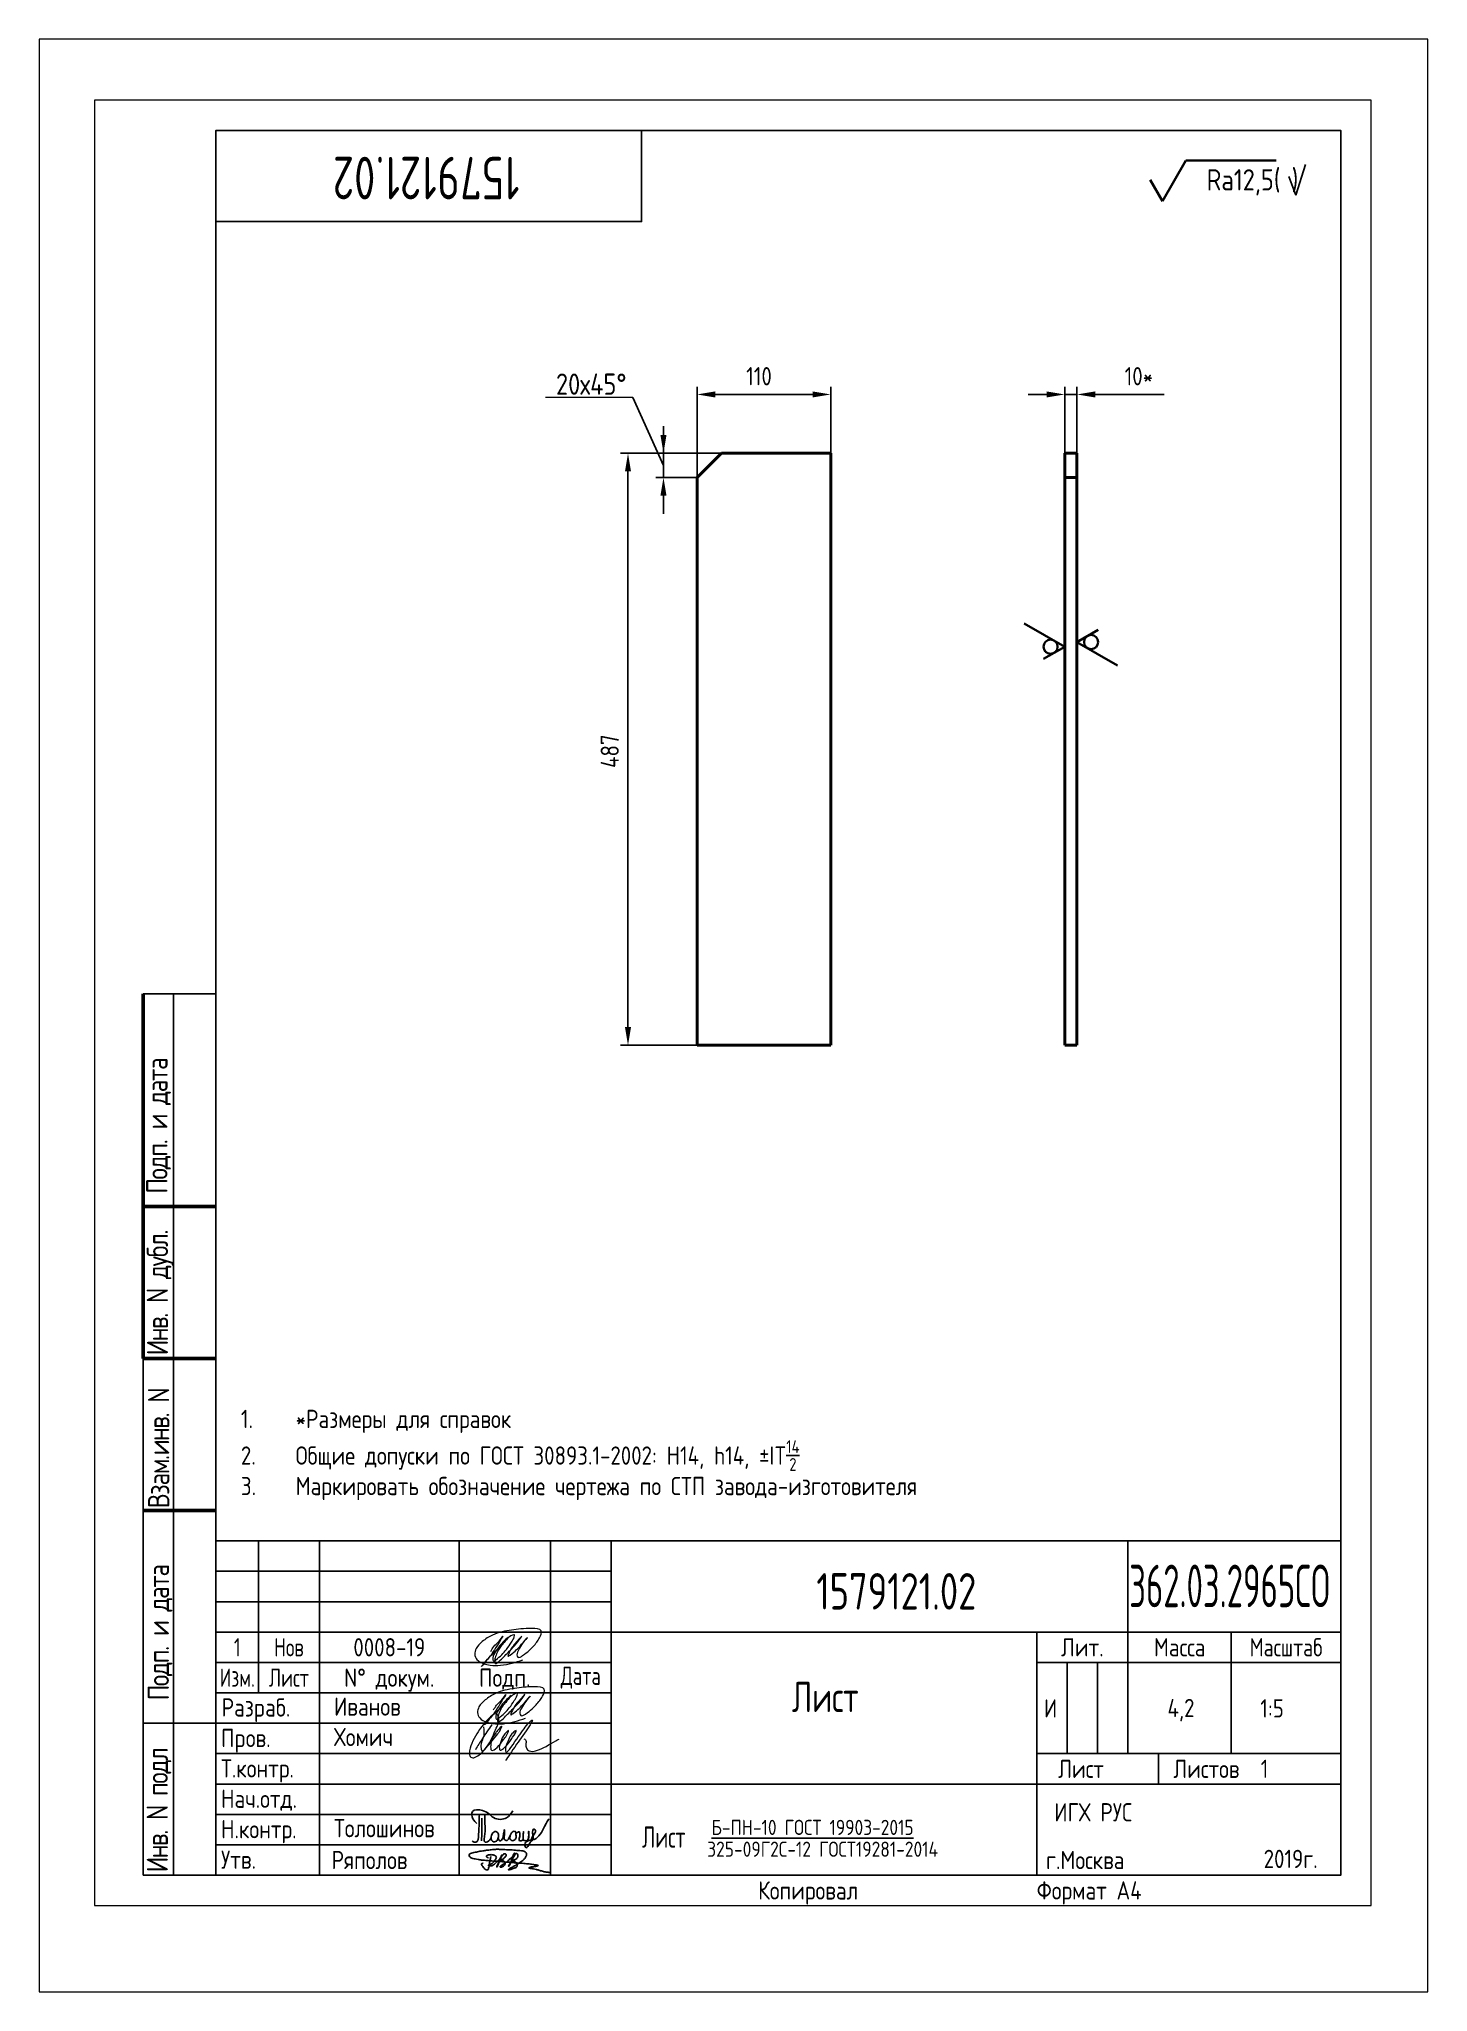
# Paper-space layout 'Лист1' of a CAD drawing. Header units: millimetres. Extents: x -10 to 218, y -15 to 306.
# The model-space entities are those that its viewports show. They can reach past a viewport. Long polylines and large blocks are cut down to what shows.
import ezdxf
from ezdxf.enums import TextEntityAlignment as Align

# ---------------------------------------------------------------- set-up
doc = ezdxf.new("R2010")
doc.units = ezdxf.units.MM
doc.header["$LTSCALE"] = 5
doc.layers.add('Bord', color=1, linetype='Continuous')
doc.layers.add('Dim', color=7, linetype='Continuous')
for name, color, linetype, lineweight in [('Con', 6, 'Continuous', 40), ('Textb', 3, 'Continuous', 25), ('Основные', 5, 'Continuous', 40), ('Подписи', 1, 'Continuous', 25), ('Эскизная геометрия (ГОСТ)', 3, 'Continuous', 15)]:
    doc.layers.add(name, color=color, linetype=linetype, lineweight=lineweight)
doc.layers.add('Text', color=3, linetype='Continuous', lineweight=18, true_color=0x00ff00)
doc.styles.add('Style1', font='romans.shx', dxfattribs={"width": 0.8})
doc.dimstyles.new('Lin_5', dxfattribs={"dimscale": 5, "dimtxt": 3, "dimasz": 3, "dimexe": 1.25, "dimexo": 0, "dimgap": 1.5, "dimtad": 1, "dimdec": 1, "dimtxsty": 'Style1', "dimcen": 2.5, "dimclrt": 3, "dimadec": 0, "dimazin": 0, "dimtfac": 1, "dimtdec": 1, "dimtmove": 0, "dimatfit": 3, "dimldrblk": 'DOT', "dimfxl": 1, "dimarcsym": 0})

# ---------------------------------------------------------------- blocks, each defined once
blk = doc.blocks.new('A$C4F4A4F5D')
at = {"layer": 'Основные', "lineweight": 25}
for points, knots in [([(0.76, 2.84), (0.53, 3.07), (0.02, 3.58), (-0.25, 5.26), (1.65, 5.12), (2.72, 4.57), (3.71, 3.46), (5.71, 3.44), (6.39, 4.52), (6.67, 4.97)], [0, 0, 0, 0, 0.995549, 2.196439, 3.853213, 4.970011, 6.02292, 8.170898, 9.705386, 9.705386, 9.705386, 9.705386]), ([(1.19, 4.34), (1.17, 3.4), (1.13, 2.06), (0.98, -0.44), (0.2, -0.16), (0.03, -0.03), (0, 0)], [0, 0, 0, 0, 3.274293, 4.654149, 5.171803, 5.30168, 5.30168, 5.30168, 5.30168]), ([(1.58, 3.74), (1.58, 3.25), (1.58, 2.32), (1.61, 1.07), (1.55, 0.31), (1.53, 0)], [0, 0, 0, 0, 1.453969, 2.804084, 3.740223, 3.740223, 3.740223, 3.740223]), ([(2.1, 4.21), (2.1, 3.72), (2.08, 2.67), (2.22, 1.45), (1.71, -0.56), (3.23, 0.14), (3.06, 1.09), (3.85, 1.74), (4.43, 1.17), (4.31, 0.54), (4.11, -0.15), (3.33, -0.21), (3.11, 0.28), (3.13, 0.53), (3.14, 0.66)], [0, 0, 0, 0, 1.402041, 3.063923, 4.415037, 5.298701, 6.374637, 7.087927, 7.603499, 8.330482, 8.911132, 9.613125, 9.996533, 10.366919, 10.366919, 10.366919, 10.366919]), ([(7.18, 1.27), (7.27, 1.3), (7.44, 1.37), (7.78, 1.56), (7.87, 1.06), (7.83, 0.71), (7.66, -0.05), (8.07, 0.01), (8.43, 0.12), (8.39, 0.68), (8.46, 1.9), (8.39, 0.94), (8.43, 0.6), (8.37, 0.05), (8.74, 0.07), (9.11, -0.03), (9.26, 0.49), (9.33, 0.95), (9.27, 1.34), (9.32, 1.77), (9.28, 0.91), (9.34, 0.6), (9.2, 0.14), (9.65, -0.01), (9.83, 0.61), (10.14, 1.03), (10.6, 1.72), (9.95, 2.11), (9.91, 1.23), (10.07, 0.69), (9.92, 0), (9.35, -0.37), (8.95, -1.56), (8.34, 0.07), (10.28, -0.02), (11.26, 1.1), (11.82, 2.15), (12.24, 3.04), (12.52, 3.46), (12.65, 3.65)], [0, 0, 0, 0, 0.305783, 0.619019, 0.796582, 1.5526, 2.082394, 2.34716, 2.5822, 3.136594, 4.040413, 4.363654, 5.267311, 5.441668, 5.78494, 6.114287, 6.466434, 7.104395, 7.620812, 7.679251, 8.272982, 8.692439, 9.1059, 9.338721, 9.784511, 10.568279, 11.297869, 11.566962, 12.285888, 12.851793, 13.545205, 14.102749, 15.055561, 15.671649, 17.422398, 18.699613, 20.16544, 20.963871, 21.66672, 21.66672, 21.66672, 21.66672]), ([(4.28, 0.44), (4.31, 0.37), (4.37, 0.25), (4.41, 0.06), (4.62, -0.05), (5, 0.18), (5.14, 0.84), (5.2, 1.3), (5.31, 2.06), (5.31, 1.17), (5.3, 0.78), (5.2, 0.26), (5.58, -0.01), (5.91, 0.16), (6.08, 0.5), (6.26, 0.9), (6.43, 1.31), (6.72, 1.59), (7.17, 1.58), (7.18, 1.05), (7.31, 0.57), (6.99, 0.02), (6.34, -0.02), (6.17, 0.51), (6.24, 0.79), (6.27, 0.92)], [0, 0, 0, 0, 0.247339, 0.413433, 0.559308, 0.874045, 1.558567, 2.392422, 2.645523, 3.22433, 3.719885, 4.231527, 4.573657, 4.879974, 5.190145, 5.704595, 6.19318, 6.529505, 6.863422, 7.269696, 7.83948, 8.395909, 8.926487, 9.378613, 9.791445, 9.791445, 9.791445, 9.791445])]:
    blk.add_open_spline(points, degree=3, knots=knots, dxfattribs=at)
blk = doc.blocks.new('*D30')
at = {"layer": 'Defpoints', "color": 0, "linetype": 'Continuous', "transparency": 16777216}
for p in [(2795.6, 1218.7), (2718.8, 731.7), (2775.6, 731.7)]:
    blk.add_point(p, dxfattribs=at)
at = {"layer": 'Dim', "color": 0, "linetype": 'Continuous', "lineweight": -2, "transparency": 16777216}
for p, q in [((2795.6, 1218.7), (2712.5, 1218.7)), ((2718.8, 1203.7), (2718.8, 746.7)), ((2775.6, 731.7), (2712.5, 731.7))]:
    blk.add_line(p, q, dxfattribs=at)
at = {"layer": 'Dim', "color": 0, "linetype": 'Continuous', "transparency": 16777216}
for points in [[(2716.3, 1203.7), (2721.3, 1203.7), (2718.8, 1218.7)], [(2716.3, 746.7), (2721.3, 746.7), (2718.8, 731.7)]]:
    blk.add_solid(points, dxfattribs=at)
at = {"layer": 'Dim', "color": 3, "linetype": 'Continuous', "lineweight": 25, "transparency": 16777216, "insert": (2696.3, 959.8), "char_height": 15, "attachment_point": 1, "rotation": 90, "style": 'Style1'}
blk.add_mtext('487', dxfattribs=at)
blk = doc.blocks.new('_Dot')
at = {"color": 0, "linetype": 'ByBlock', "lineweight": -2}
blk.add_line((-0.5, 0), (-1, 0), dxfattribs=at)
at = {"color": 0, "linetype": 'ByBlock', "const_width": 0.5}
blk.add_lwpolyline([(-0.25, 0, 1), (0.25, 0, 1)], format="xyb", close=True, dxfattribs=at)
blk = doc.blocks.new('*D31')
at = {"layer": 'Defpoints', "color": 0, "linetype": 'Continuous', "transparency": 16777216}
for p in [(2885.6, 1267), (2885.6, 1218.7), (2775.6, 1198.7)]:
    blk.add_point(p, dxfattribs=at)
at = {"layer": 'Dim', "color": 0, "linetype": 'Continuous', "lineweight": -2, "transparency": 16777216}
for p, q in [((2775.6, 1198.7), (2775.6, 1273.3)), ((2885.6, 1218.7), (2885.6, 1273.3)), ((2790.6, 1267), (2870.6, 1267))]:
    blk.add_line(p, q, dxfattribs=at)
at = {"layer": 'Dim', "color": 0, "linetype": 'Continuous', "transparency": 16777216}
for points in [[(2790.6, 1269.5), (2790.6, 1264.5), (2775.6, 1267)], [(2870.6, 1269.5), (2870.6, 1264.5), (2885.6, 1267)]]:
    blk.add_solid(points, dxfattribs=at)
at = {"layer": 'Dim', "color": 3, "linetype": 'Continuous', "lineweight": 25, "transparency": 16777216, "insert": (2816, 1289.5), "char_height": 15, "attachment_point": 1, "style": 'Style1'}
blk.add_mtext('110', dxfattribs=at)
blk = doc.blocks.new('Обозначение шероховатости_1')
at = {"layer": 'Эскизная геометрия (ГОСТ)', "lineweight": 30}
for p, q in [((0, 0), (1.097, 1.9)), ((-0.577, 1), (0, 0))]:
    blk.add_line(p, q, dxfattribs=at)
blk.add_circle((0, 0.667), 0.333, dxfattribs=at)
blk = doc.blocks.new('Обозначение шероховатости_2')
at = {"layer": 'Эскизная геометрия (ГОСТ)', "lineweight": 30}
for p, q in [((0, 0), (1.097, 1.9)), ((-0.577, 1), (0, 0))]:
    blk.add_line(p, q, dxfattribs=at)
blk.add_circle((0, 0.667), 0.333, dxfattribs=at)
blk = doc.blocks.new('*D32')
at = {"layer": 'Defpoints', "color": 0, "transparency": 16777216}
for p in [(3088, 1267), (3078, 1218.7), (3088, 1218.7)]:
    blk.add_point(p, dxfattribs=at)
at = {"layer": 'Dim', "color": 0, "lineweight": -2, "transparency": 16777216}
for p, q in [((3078, 1218.7), (3078, 1273.3)), ((3088, 1218.7), (3088, 1273.3)), ((3063, 1267), (3048, 1267)), ((3078, 1267), (3088, 1267)), ((3103, 1267), (3159.8, 1267))]:
    blk.add_line(p, q, dxfattribs=at)
at = {"layer": 'Dim', "color": 0, "transparency": 16777216}
for points in [[(3063, 1269.5), (3063, 1264.5), (3078, 1267)], [(3103, 1269.5), (3103, 1264.5), (3088, 1267)]]:
    blk.add_solid(points, dxfattribs=at)
at = {"layer": 'Dim', "color": 3, "transparency": 16777216, "insert": (3138.9, 1282), "char_height": 15, "attachment_point": 5, "style": 'Style1'}
blk.add_mtext('10*', dxfattribs=at)

msp = doc.modelspace()

# ---------------------------------------------------------------- linework, layer by layer
at = {"layer": 'Con'}
for p, q in [((2775.6082, 1198.6971), (2795.6082, 1218.6971)), ((2795.6082, 1218.6971), (2885.6082, 1218.6971)), ((2885.6082, 1218.6971), (2885.6082, 731.6971)), ((3077.9894, 1218.6971), (3077.9894, 1198.6971)), ((3087.9894, 1218.6971), (3077.9894, 1218.6971)), ((3087.9894, 1198.6971), (3087.9894, 1218.6971)), ((2775.6082, 731.6971), (2775.6082, 1198.6971)), ((3077.9894, 1198.6971), (3087.9894, 1198.6971)), ((3077.9894, 731.6971), (3077.9894, 1198.6971)), ((3087.9894, 731.6971), (3087.9894, 1198.6971)), ((2885.6082, 731.6971), (2775.6082, 731.6971)), ((3087.9894, 731.6971), (3077.9894, 731.6971))]:
    msp.add_line(p, q, dxfattribs=at)
at = {"layer": 'Dim', "lineweight": 30}
for p, q in [((3158.4006, 1426.0972), (3177.5975, 1459.3472)), ((3177.5975, 1459.3472), (3251.9027, 1459.3472)), ((3148.297, 1443.5972), (3158.4006, 1426.0972))]:
    msp.add_line(p, q, dxfattribs=at)
at = {"layer": 'Dim'}
for p, q in [((3262.1812, 1446.1406), (3268.0934, 1430.9845)), ((3268.0934, 1430.9845), (3275.9336, 1456.0306))]:
    msp.add_line(p, q, dxfattribs=at)
at = {"layer": 'Dim', "color": 7, "linetype": 'Continuous', "lineweight": 25}
for p, q in [((2747.9518, 1208.6971), (2722.8011, 1264.3972)), ((2795.6082, 1218.6971), (2741.7018, 1218.6971)), ((2775.6082, 1198.6971), (2741.7018, 1198.6971))]:
    msp.add_line(p, q, dxfattribs=at)
at = {"layer": 'Dim', "linetype": 'Continuous', "lineweight": 25}
for p, q in [((2747.9518, 1198.6971), (2747.9518, 1241.0352)), ((2747.9518, 1183.6971), (2747.9518, 1168.6971))]:
    msp.add_line(p, q, dxfattribs=at)
at = {"layer": 'Dim', "linetype": 'Continuous'}
for points in [[(2745.4518, 1233.6971), (2750.4518, 1233.6971), (2747.9518, 1218.6971)], [(2745.4518, 1183.6971), (2750.4518, 1183.6971), (2747.9518, 1198.6971)]]:
    msp.add_solid(points, dxfattribs=at)
at = {"layer": 'Text', "color": 7}
msp.add_line((2722.8011, 1264.3972), (2650.9258, 1264.3972), dxfattribs=at)

# ---------------------------------------------------------------- block references
at = {"layer": 'Dim', "xscale": 17.499999701976776, "yscale": 17.499999701976776, "zscale": 17.499999701976776}
for name, p, rotation in [('Обозначение шероховатости_2', (3077.9894, 1059.5447), 90), ('Обозначение шероховатости_1', (3087.9894, 1063.3725), 270)]:
    msp.add_blockref(name, p, dxfattribs=dict(at, rotation=rotation))

# ---------------------------------------------------------------- texts
at = {"layer": 'Dim', "insert": (3232.3865, 1441.4838), "char_height": 17.5, "attachment_point": 5, "style": 'Style1'}
msp.add_mtext('Ra12,5( )', dxfattribs=at)
at = {"layer": 'Dim', "color": 7, "linetype": 'Continuous', "lineweight": 25, "insert": (2659.581, 1284.2272), "char_height": 15, "attachment_point": 1, "style": 'Style1'}
msp.add_mtext('{\\H1.16667x;20х45%%D}', dxfattribs=at)

# ---------------------------------------------------------------- dimensions: what is measured, and where the dimension line sits
at = {"layer": 'Dim', "linetype": 'Continuous', "lineweight": 25}
dim = msp.add_linear_dim(base=(2885.6082, 1267.0141), p1=(2775.6082, 1198.6971), p2=(2885.6082, 1218.6971), dimstyle='Lin_5', dxfattribs=at)
dim.commit()
dim.dimension.update_dxf_attribs({"geometry": '*D31', "text_midpoint": (2830.6082, 1267.0141), "dimtype": 160})
at = {"layer": 'Dim'}
dim = msp.add_linear_dim(base=(3087.9894, 1267.0141), p1=(3077.9894, 1218.6971), p2=(3087.9894, 1218.6971), text='<>*', dimstyle='Lin_5', dxfattribs=at)
dim.commit()
dim.dimension.update_dxf_attribs({"geometry": '*D32', "text_midpoint": (3138.9179, 1282.0141)})
at = {"layer": 'Dim', "color": 7, "linetype": 'Continuous', "lineweight": 25}
dim = msp.add_linear_dim(base=(2718.7741, 731.6971), p1=(2795.6082, 1218.6971), p2=(2775.6082, 731.6971), angle=90, dimstyle='Lin_5', dxfattribs=at)
dim.commit()
dim.dimension.update_dxf_attribs({"geometry": '*D30', "text_midpoint": (2718.7741, 975.1971), "dimtype": 160})

psp = doc.layouts.new('Лист1')

# ---------------------------------------------------------------- linework, layer by layer
at = {"layer": 'Bord'}
for p, q in [((7.02, 4.41), (7.02, 149.41)), ((19.02, 149.41), (7.02, 149.41)), ((12.02, 4.41), (12.02, 149.41)), ((19.02, 149.41), (19.02, 4.41)), ((7.02, 89.41), (7.02, 64.41)), ((7.02, 64.41), (7.02, 29.41)), ((19.02, 59.41), (204.02, 59.41)), ((204.02, 59.41), (19.02, 59.41)), ((19.02, 59.41), (19.02, 4.41)), ((26.02, 59.41), (26.02, 34.41)), ((36.02, 59.41), (36.02, 4.41)), ((59.02, 4.41), (59.02, 59.41)), ((74.02, 59.41), (74.02, 4.41)), ((84.02, 4.41), (84.02, 59.41)), ((169.02, 59.41), (169.02, 24.41)), ((19.02, 54.41), (84.02, 54.41)), ((19.02, 49.41), (84.02, 49.41)), ((19.02, 44.41), (84.02, 44.41)), ((84.02, 44.41), (204.02, 44.41)), ((154.02, 4.41), (154.02, 44.41)), ((186.02, 24.41), (186.02, 44.41)), ((19.02, 39.41), (84.02, 39.41)), ((204.02, 39.41), (154.02, 39.41)), ((159.02, 39.41), (159.02, 24.41)), ((164.02, 39.41), (164.02, 24.41)), ((84.02, 34.41), (19.02, 34.41)), ((19.02, 29.41), (7.02, 29.41)), ((7.02, 29.41), (7.02, 4.41)), ((19.02, 29.41), (84.02, 29.41)), ((19.02, 24.41), (84.02, 24.41)), ((154.02, 24.41), (204.02, 24.41)), ((174.02, 24.41), (174.02, 19.41)), ((19.02, 19.41), (84.02, 19.41)), ((204.02, 19.41), (84.02, 19.41)), ((19.02, 14.41), (84.02, 14.41)), ((19.02, 9.41), (84.02, 9.41)), ((7.02, 4.41), (19.02, 4.41)), ((7.02, 4.41), (19.02, 4.41))]:
    psp.add_line(p, q, dxfattribs=at)
at = {"layer": 'Bord', "lineweight": 50}
for p, q in [((7.02, 149.41), (7.02, 114.41)), ((19.02, 114.41), (7.02, 114.41)), ((7.02, 114.41), (7.02, 89.41)), ((19.02, 89.41), (7.02, 89.41)), ((19.02, 64.41), (7.02, 64.41))]:
    psp.add_line(p, q, dxfattribs=at)
at = {"layer": 'Bord'}
for points in [[(19.02, 291.41), (19.02, 276.41), (89.02, 276.41), (89.02, 291.41)], [(19.02, 4.41), (204.02, 4.41), (204.02, 291.41), (19.02, 291.41), (19.02, 4.41)]]:
    psp.add_lwpolyline(points, dxfattribs=at)
at = {"layer": 'Con', "linetype": 'Continuous', "lineweight": 15}
psp.add_lwpolyline([(-0.98, -0.59), (209.02, -0.59), (209.02, 296.41), (-0.98, 296.41), (-0.98, -0.59)], dxfattribs=at)
at = {"layer": 'Подписи', "lineweight": 20}
for points, knots in [([(67.08, 43.59), (66.59, 43.14), (65.73, 42.36), (64.92, 41.07), (64.43, 40.21), (64.67, 39.57), (65.36, 40.1), (65.97, 40.58), (66.88, 41.61), (67.55, 42.66), (68.01, 43.3), (68.22, 44.09), (67.49, 43.78), (66.93, 43.36), (66.31, 42.53), (65.63, 41.85), (65.27, 41.04), (64.94, 40.25), (64.84, 39.69), (64.88, 39.09), (65.61, 39.58), (66.29, 40.3), (67.59, 41.57), (68.47, 42.51), (69.86, 44.4), (67.84, 42.1), (67.47, 41.61), (66.93, 40.26), (68.3, 41.29), (68.66, 41.7), (70.74, 44.03), (69.29, 42.47), (68.91, 41.66), (68.41, 40.85), (68.72, 40.06), (69.73, 40.7), (70.61, 41.44), (71.64, 42.49), (72.3, 43.5), (72.9, 44.99), (70.06, 45.04), (67.78, 44.82), (64.8, 44.23), (62.91, 42.99), (61.82, 41.92), (61.45, 40.76), (61.93, 39.7), (62.98, 39.19), (64.31, 38.88), (65.9, 38.9), (67.7, 39.26), (68.89, 39.65), (69.48, 39.84)], [0, 0, 0, 0, 1.9755, 3.453266, 4.599682, 4.791473, 5.145238, 6.497385, 7.664272, 9.094306, 10.114998, 10.459762, 10.811562, 11.792042, 12.959743, 13.767676, 14.660412, 15.605031, 16.245448, 16.572031, 16.925795, 18.146901, 20.185044, 21.789331, 22.951009, 24.626743, 26.592474, 27.035558, 27.450584, 30.017364, 31.457812, 32.594833, 33.885024, 34.80449, 35.192074, 35.984441, 37.373068, 39.207782, 40.066553, 41.248724, 42.851981, 46.196805, 49.405498, 51.42283, 52.958607, 53.90671, 54.859511, 56.175895, 57.248919, 58.950609, 60.891135, 62.727304, 62.727304, 62.727304, 62.727304]), ([(64.2, 41.21), (64.36, 41.5), (64.71, 42.16), (65.52, 42.7), (66.78, 44.65), (64.58, 41.04), (63.93, 40.18), (62.12, 38.07), (64.28, 40.69), (65.18, 41.43), (65.69, 41.84)], [0, 0, 0, 0, 0.949687, 2.182955, 3.211934, 5.843898, 8.089363, 9.295303, 11.182264, 13.603818, 13.603818, 13.603818, 13.603818]), ([(67.55, 33.98), (67.06, 33.53), (66.2, 32.75), (65.4, 31.47), (64.91, 30.61), (65.14, 29.97), (65.84, 30.5), (66.44, 30.98), (67.35, 32), (68.03, 33.06), (68.49, 33.7), (68.7, 34.48), (67.96, 34.18), (67.4, 33.75), (66.78, 32.92), (66.1, 32.25), (65.74, 31.44), (65.41, 30.64), (65.31, 30.09), (65.35, 29.49), (66.08, 29.97), (66.76, 30.7), (68.06, 31.96), (68.95, 32.9), (70.33, 34.8), (68.32, 32.5), (67.95, 32.01), (67.4, 30.65), (68.77, 31.68), (69.14, 32.1), (71.21, 34.42), (69.77, 32.87), (69.39, 32.06), (68.88, 31.25), (69.19, 30.46), (70.21, 31.1), (71.09, 31.83), (72.11, 32.89), (72.78, 33.89), (73.37, 35.39), (70.53, 35.43), (68.25, 35.22), (65.28, 34.63), (63.39, 33.39), (62.29, 32.32), (61.92, 31.16), (62.4, 30.09), (63.46, 29.58), (64.78, 29.27), (66.37, 29.29), (68.17, 29.65), (69.37, 30.04), (69.95, 30.23)], [0, 0, 0, 0, 1.9755, 3.453266, 4.599682, 4.791473, 5.145238, 6.497385, 7.664272, 9.094306, 10.114998, 10.459762, 10.811562, 11.792042, 12.959743, 13.767676, 14.660412, 15.605031, 16.245448, 16.572031, 16.925795, 18.146901, 20.185044, 21.789331, 22.951009, 24.626743, 26.592474, 27.035558, 27.450584, 30.017364, 31.457812, 32.594833, 33.885024, 34.80449, 35.192074, 35.984441, 37.373068, 39.207782, 40.066553, 41.248724, 42.851981, 46.196805, 49.405498, 51.42283, 52.958607, 53.90671, 54.859511, 56.175895, 57.248919, 58.950609, 60.891135, 62.727304, 62.727304, 62.727304, 62.727304]), ([(64.68, 31.61), (64.83, 31.89), (65.19, 32.55), (65.99, 33.1), (67.26, 35.04), (65.05, 31.44), (64.41, 30.58), (62.6, 28.46), (64.75, 31.09), (65.65, 31.82), (66.16, 32.24)], [0, 0, 0, 0, 0.949687, 2.182955, 3.211934, 5.843898, 8.089363, 9.295303, 11.182264, 13.603818, 13.603818, 13.603818, 13.603818]), ([(63.04, 28.84), (63.08, 28.25), (63.17, 27), (62.41, 25.92), (62.75, 24.64), (64.06, 26), (64.5, 27.22), (65.31, 29.03), (65.77, 30.19), (65.02, 31.19), (63.55, 29.95), (62.24, 28.32), (60.96, 26.11), (60.62, 24.52), (61.01, 23.35), (62.62, 24.31), (63.73, 25.71), (64.96, 27.09), (65.72, 28.15), (66.36, 29.37), (65.35, 28.23), (64.68, 27.37), (64.16, 26.37), (64.2, 24.62), (65.56, 25.57), (66.03, 26.45), (66.72, 27.18), (67.53, 28.76), (66.03, 27.17), (65.9, 26.25), (65.53, 25.46), (65.78, 24.83), (66.66, 25.56), (67.23, 26.24), (67.8, 27.1), (68.79, 28.55), (67.69, 27.74), (67.26, 27.03), (66.86, 26.02), (66.57, 25.3), (66.69, 24.25), (68.41, 26.71), (69.19, 27.78), (70.27, 29.32), (71.94, 30.79), (68.2, 25.63), (67.1, 23.96), (66.64, 23.26)], [0, 0, 0, 0, 1.696459, 3.61633, 4.08237, 4.610128, 7.721385, 8.895476, 10.56599, 11.033857, 12.100797, 14.8877, 18.324904, 19.218615, 19.821641, 21.474315, 22.873839, 25.865344, 26.416293, 27.28885, 28.307276, 28.943498, 31.030813, 31.802273, 32.846375, 34.308007, 35.096237, 36.21432, 37.423139, 38.822338, 39.623063, 39.906353, 40.496607, 42.040913, 42.898813, 44.136488, 44.756145, 45.730425, 46.97191, 47.808407, 48.271389, 49.383996, 53.149776, 54.555896, 54.861489, 59.346661, 62.596954, 62.596954, 62.596954, 62.596954]), ([(64.38, 29.17), (63.85, 28.41), (62.91, 27.06), (62.06, 25.66), (61.69, 25.06)], [0, 0, 0, 0, 2.793248, 4.911981, 4.911981, 4.911981, 4.911981]), ([(69.67, 26.83), (69.78, 26.79), (70.09, 26.67), (69.96, 25.99), (69.96, 25.32), (70.64, 24.69), (72.57, 25.02), (74.01, 26.05), (75.28, 26.72), (75.45, 26.81)], [0, 0, 0, 0, 0.311595, 0.928393, 1.693945, 2.335718, 3.388519, 7.111275, 7.69839, 7.69839, 7.69839, 7.69839])]:
    psp.add_open_spline(points, degree=3, knots=knots, dxfattribs=at)
at = {"layer": 'Подписи'}
for points, knots in [([(63.85, 7.23), (63.8, 7.24), (63.72, 7.27), (63.62, 7.36), (63.53, 7.43), (63.47, 7.55), (63.55, 7.63), (63.67, 7.7), (63.84, 7.75), (64.04, 7.78), (64.28, 7.81), (64.5, 7.78), (64.73, 7.73), (64.93, 7.64), (65.13, 7.49), (65.14, 7.28), (65.06, 7.12), (64.96, 6.96), (64.85, 6.8), (64.71, 6.64), (64.58, 6.48), (64.43, 6.38), (64.31, 6.28), (64.17, 6.22), (64.03, 6.16), (63.92, 6.1), (63.84, 6.07), (63.8, 6.01), (63.87, 5.96), (63.95, 5.95), (64.08, 5.93), (64.23, 5.93), (64.4, 5.98), (64.6, 6.05), (64.78, 6.2), (64.94, 6.37), (65.12, 6.51), (65.27, 6.67), (65.42, 6.79), (65.52, 6.9), (65.61, 7), (65.75, 7.15), (65.87, 7.39), (65.96, 7.54), (66.03, 7.82), (65.91, 7.52), (65.88, 7.3), (65.72, 6.95), (65.63, 6.67), (65.54, 6.43), (65.43, 6.17), (65.35, 5.98), (65.14, 5.63), (65.3, 6.03), (65.39, 6.31), (65.56, 6.6), (65.69, 6.86), (65.76, 7.05), (65.87, 7.26), (66, 7.44), (66.08, 7.61), (66.2, 7.74), (66.33, 7.9), (66.53, 7.96), (66.7, 7.89), (66.76, 7.73), (66.71, 7.56), (66.58, 7.37), (66.38, 7.23), (66.23, 7.08), (66.08, 7.02), (65.99, 6.98), (65.8, 6.95), (66.03, 6.93), (66.16, 6.86), (66.32, 6.79), (66.43, 6.65), (66.53, 6.53), (66.57, 6.4), (66.57, 6.23), (66.48, 6.06), (66.31, 5.92), (66.09, 5.8), (65.91, 5.72), (65.7, 5.78), (65.81, 5.96), (65.96, 6.02), (66.12, 6.13), (66.29, 6.22), (66.42, 6.32), (66.54, 6.39), (66.63, 6.47), (66.73, 6.54), (66.83, 6.63), (66.96, 6.73), (67.14, 6.88), (67.33, 7.05), (67.51, 7.23), (67.66, 7.35), (67.79, 7.47), (67.88, 7.6), (68, 7.7), (68.1, 7.83), (68.16, 7.94), (68.16, 8.13), (68.02, 7.94), (67.96, 7.8), (67.86, 7.55), (67.78, 7.32), (67.68, 7.08), (67.61, 6.84), (67.51, 6.64), (67.41, 6.41), (67.35, 6.2), (67.28, 6), (67.24, 5.89), (67.07, 5.85), (67.3, 6.19), (67.43, 6.4), (67.61, 6.73), (67.73, 6.94), (67.86, 7.18), (68.01, 7.46), (68.15, 7.75), (68.28, 7.93), (68.47, 8.04), (68.63, 7.87), (68.68, 7.67), (68.67, 7.48), (68.62, 7.31), (68.51, 7.19), (68.37, 7.08), (68.21, 6.97), (68.05, 6.89), (67.89, 6.85), (67.79, 6.83), (67.57, 6.84), (67.75, 6.8), (67.83, 6.76), (67.95, 6.74), (68.07, 6.69), (68.2, 6.67), (68.3, 6.58), (68.38, 6.48), (68.46, 6.37), (68.51, 6.25), (68.55, 6.12), (68.56, 5.99), (68.54, 5.85), (68.43, 5.74), (68.28, 5.63), (68.08, 5.59), (67.87, 5.51), (67.65, 5.41), (67.39, 5.34), (67.25, 5.3), (67.1, 5.28), (67.2, 5.44), (67.29, 5.5), (67.5, 5.64), (67.74, 5.74), (68.01, 5.9), (68.23, 6.02), (68.38, 6.09), (68.52, 6.18), (68.67, 6.29), (68.89, 6.44), (69.16, 6.62), (69.42, 6.8), (69.65, 6.98), (69.78, 7.15), (69.91, 7.3), (69.98, 7.46), (70.05, 7.6), (70.1, 7.78), (70.13, 7.99), (69.89, 8.34), (69.35, 8.45), (68.77, 8.49), (68.25, 8.52), (67.74, 8.59), (67.25, 8.61), (66.78, 8.6), (66.35, 8.64), (65.96, 8.64), (65.64, 8.67), (65.33, 8.69), (64.99, 8.67), (64.65, 8.65), (64.29, 8.59), (63.9, 8.53), (63.54, 8.52), (63.21, 8.47), (62.86, 8.38), (62.46, 8.39), (62.06, 8.23), (61.64, 8.21), (61.26, 8.1), (60.93, 8.05), (60.71, 7.91), (60.65, 7.68), (60.7, 7.46), (60.94, 7.24), (61.27, 7.19), (61.68, 7.06), (62.16, 7.01), (62.61, 6.91), (63.03, 6.87), (63.4, 6.87), (63.79, 6.8), (64.36, 6.79), (64.93, 6.69), (65.59, 6.72), (66.21, 6.62), (66.81, 6.57), (67.41, 6.57), (68, 6.48), (68.67, 6.41), (69.32, 6.4), (69.84, 6.32), (70.29, 6.28), (70.71, 6.26), (71.09, 6.18), (71.41, 6.14), (71.69, 6.1), (71.86, 6.09), (72.1, 5.99), (71.86, 5.92), (71.69, 5.88), (71.39, 5.84), (71.05, 5.78), (70.78, 5.77), (70.33, 5.6), (70.9, 5.53), (71.22, 5.45), (71.76, 5.33), (72.29, 5.21), (72.85, 5.01), (73.32, 4.94), (73.66, 4.89), (73.79, 4.87), (73.86, 4.86)], [0, 0, 0, 0, 0.153866, 0.270441, 0.388867, 0.510533, 0.592156, 0.71333, 0.90842, 1.11344, 1.349254, 1.61246, 1.782219, 2.047249, 2.291879, 2.451528, 2.651081, 2.806158, 3.017979, 3.227348, 3.462381, 3.633009, 3.75766, 3.920516, 4.080796, 4.214529, 4.291786, 4.349969, 4.397594, 4.50822, 4.594826, 4.799244, 4.954392, 5.128468, 5.437537, 5.632649, 5.842485, 6.094987, 6.293219, 6.410959, 6.551192, 6.687808, 7.022147, 7.294342, 7.425356, 7.52079, 7.946481, 8.313051, 8.59833, 8.833695, 9.090496, 9.427695, 9.601191, 9.883219, 10.093306, 10.673943, 10.798776, 10.974628, 11.287247, 11.486184, 11.648652, 11.848902, 12.027194, 12.25348, 12.40059, 12.537783, 12.716293, 12.91523, 13.208551, 13.438489, 13.549668, 13.67779, 13.77127, 13.930001, 14.029091, 14.272112, 14.434836, 14.547084, 14.739051, 14.830983, 15.061241, 15.268922, 15.500489, 15.788979, 15.879568, 16.024283, 16.221854, 16.418714, 16.593102, 16.783247, 16.91018, 17.018213, 17.135263, 17.278205, 17.430482, 17.620087, 17.979626, 18.191789, 18.388716, 18.565718, 18.714854, 18.857929, 19.039974, 19.171375, 19.283034, 19.400085, 19.618058, 19.882245, 20.150781, 20.377854, 20.649532, 20.89723, 21.042543, 21.40016, 21.557817, 21.667145, 21.752781, 21.926256, 22.412297, 22.813145, 22.961412, 23.171289, 23.607257, 23.940428, 24.110007, 24.291214, 24.48084, 24.697609, 24.904078, 25.034245, 25.218018, 25.407651, 25.573473, 25.787447, 25.930292, 26.051316, 26.18846, 26.285312, 26.406799, 26.52425, 26.630463, 26.793722, 26.898606, 27.029313, 27.171012, 27.314101, 27.419918, 27.580557, 27.709367, 27.829268, 28.024364, 28.266961, 28.41242, 28.705761, 28.989137, 29.187748, 29.233768, 29.332802, 29.529535, 29.667094, 30.039923, 30.332117, 30.61061, 30.769982, 30.856778, 31.109923, 31.313488, 31.656425, 32.066331, 32.296628, 32.49714, 32.710276, 32.891468, 33.014834, 33.177747, 33.444503, 33.618009, 34.409008, 34.914636, 35.419802, 35.95397, 36.458179, 36.88069, 37.388403, 37.738353, 38.034261, 38.353468, 38.693154, 39.037638, 39.391136, 39.787481, 40.203773, 40.488977, 40.784975, 41.26625, 41.668005, 42.070065, 42.499388, 42.869834, 43.079573, 43.213439, 43.554591, 43.717296, 44.153724, 44.506336, 45.019111, 45.587859, 45.90191, 46.270392, 46.703958, 47.093115, 47.952647, 48.44014, 49.079253, 49.808223, 50.268654, 50.851051, 51.604831, 52.298429, 52.776925, 53.1907, 53.661988, 54.042386, 54.348524, 54.616841, 54.853814, 54.983777, 55.126096, 55.333328, 55.613101, 56.008732, 56.315809, 56.59982, 56.87931, 57.399251, 57.889617, 58.432507, 59.066698, 59.660314, 59.862668, 60.07277, 60.07277, 60.07277, 60.07277]), ([(62.99, 6.39), (62.94, 6.38), (62.85, 6.37), (62.74, 6.34), (62.61, 6.24), (62.75, 6.11), (62.82, 5.97), (62.94, 5.79), (63.07, 5.58), (63.25, 5.4), (63.39, 5.3), (63.54, 5.26), (63.7, 5.29), (63.82, 5.4), (63.89, 5.65), (63.93, 5.93), (63.99, 6.26), (64.03, 6.53), (64.06, 6.78), (64.15, 7.05), (64.18, 7.29), (64.22, 7.45), (64.24, 7.5)], [0, 0, 0, 0, 0.15847, 0.269731, 0.363591, 0.555514, 0.688037, 0.848606, 1.204359, 1.433632, 1.58673, 1.729549, 1.880686, 2.057874, 2.19169, 2.63505, 2.928153, 3.184121, 3.441863, 3.696117, 4.025873, 4.178055, 4.178055, 4.178055, 4.178055])]:
    psp.add_open_spline(points, degree=3, knots=knots, dxfattribs=at)

# ---------------------------------------------------------------- block references
at = {"layer": 'Подписи', "lineweight": 20}
psp.add_blockref('A$C4F4A4F5D', (61.15, 10.06), dxfattribs=at)

# ---------------------------------------------------------------- texts
at = {"layer": 'Bord', "style": 'Style1', "width": 0.8}
psp.add_text('Формат А4', height=3, dxfattribs=at).set_placement((154.02, 0.41))
at = {"layer": 'Bord', "char_height": 3.5, "attachment_point": 1, "rotation": 90, "style": 'Style1'}
for s, insert in [('{\\T0.9;Подп. и дата}', (7.55, 116.52)), ('{\\T0.9;Инв. N дубл.}', (7.63, 89.94)), ('{\\T0.9;Взам.инв. N}', (7.84, 64.77)), ('{\\T0.9;Подп. и дата}', (7.79, 33.19)), ('{\\T0.9;Инв. N подл}', (7.61, 4.9))]:
    psp.add_mtext_dynamic_manual_height_columns(s, width=57.9954, gutter_width=17.5, heights=[0], dxfattribs=dict(at, insert=insert))
at = {"layer": 'Textb', "style": 'Style1', "width": 0.7}
psp.add_text('1579121.02', height=7, rotation=180, dxfattribs=at).set_placement((53.6, 287.08), align=Align.CENTER)
at = {"layer": 'Textb', "style": 'Style1', "width": 0.409091}
psp.add_text('362.03.2965СО', height=7, rotation=360, dxfattribs=at).set_placement((169.22, 48.5), (202.22, 48.5), align=Align.FIT)
at = {"layer": 'Textb', "style": 'Style1', "width": 0.7}
for s, height, p in [('1579121.02', 6, (130.92, 48.11)), ('Лист', 5, (119.23, 31.24))]:
    psp.add_text(s, height=height, dxfattribs=at).set_placement(p, align=Align.CENTER)
at = {"layer": 'Textb', "style": 'Style1'}
for s, width, p in [('1', 0.7, (22.52, 41.91)), ('Нов', 0.7, (31.02, 41.91)), ('0008-19', 0.8, (47.52, 41.91)), ('Лит.', 0.8, (161.52, 41.91)), ('Масса', 0.8, (177.52, 41.91)), ('Масштаб', 0.75, (195.02, 41.91)), ('Изм.', 0.7, (22.52, 36.91)), ('Лист', 0.7, (31.02, 36.91)), ('N%%d докум.', 0.8, (47.52, 36.91)), ('Подп.', 0.8, (66.52, 36.91)), ('4,2', 0.8, (177.74, 31.92)), ('Лист', 0.8, (161.29, 21.91)), ('Листов', 0.8, (181.92, 21.91))]:
    psp.add_text(s, height=3, dxfattribs=dict(at, width=width)).set_placement(p, align=Align.MIDDLE_CENTER)
at = {"layer": 'Textb', "style": 'Style1', "width": 0.7}
psp.add_text('Дата', height=3, dxfattribs=at).set_placement((79.02, 36.91), align=Align.MIDDLE)
at = {"layer": 'Textb', "style": 'Style1', "width": 0.8}
for s, height, p in [('Разpаб.', 3, (19.94, 30.51)), ('Пpов.', 3, (19.85, 25.49)), ('Т.контр.', 3, (19.85, 20.49)), ('Нач.отд.', 3, (19.85, 15.49)), ('ИГХ РУС', 3, (156.89, 13.27)), ('Н.контр.', 3, (19.85, 10.49)), ('%%UБ-ПН-10 ГОСТ 19903-2015', 2.5, (100.52, 11.03)), ('Утв.', 3, (19.85, 5.47)), ('г.Москва', 3, (155.54, 5.41)), ('2019г.', 3, (191.34, 5.6)), ('Копировал', 3, (108.19, 0.41))]:
    psp.add_text(s, height=height, dxfattribs=at).set_placement(p)
at = {"layer": 'Textb', "linetype": 'Continuous', "style": 'Style1', "width": 0.8}
psp.add_text('325-09Г2С-12 ГОСТ19281-2014', height=2.5035, dxfattribs=at).set_placement((99.81, 7.44))
at = {"layer": 'Textb', "char_height": 3, "attachment_point": 1, "style": 'Style1'}
for s, insert in [('\\A1;\\pxi-3,l4,sm1,t4;1.\t*Размеры для справок\\P2.\tОбщие допуски по ГОСТ 30893.1-2002: Н14, h14, %%PIT{\\H0.7x;\\S14/2;}\\P3.\tМаркировать обозначение чертежа по СТП завода-изготовителя', (20.12, 80.97)), ('\\A1;Иванов', (38.43, 33.65)), ('\\A1;Хомич', (38.43, 28.65)), ('\\A1;Толошинов', (38.43, 13.65))]:
    psp.add_mtext_dynamic_manual_height_columns(s, width=232.7089, gutter_width=17.5, heights=[54.27], dxfattribs=dict(at, insert=insert))
at = {"layer": 'Textb', "linetype": 'Continuous', "insert": (87.25, 12.44), "char_height": 3.5, "width": 18.4844, "attachment_point": 1, "line_spacing_factor": 0.9, "style": 'Style1'}
psp.add_mtext(' {\\W0.65;Лист}', dxfattribs=at)
at = {"layer": 'Textb', "style": 'Style1', "width": 0.8}
for tag, p in [('И', (155.2, 30.36)), ('1:5', (190.78, 30.36)), ('1', (190.85, 20.42)), ('Ряполов', (38.02, 5.41))]:
    psp.add_attdef(tag, p, '', height=3, dxfattribs=at)

# ---------------------------------------------------------------- viewports
at = {"layer": 'Defpoints'}
psp.add_viewport(center=(104.14, 145.83), size=(228.44, 321.228), view_center_point=(2805.5731, 756.2255), view_height=1606.14016, dxfattribs=at)

doc.saveas('drawing.dxf')
